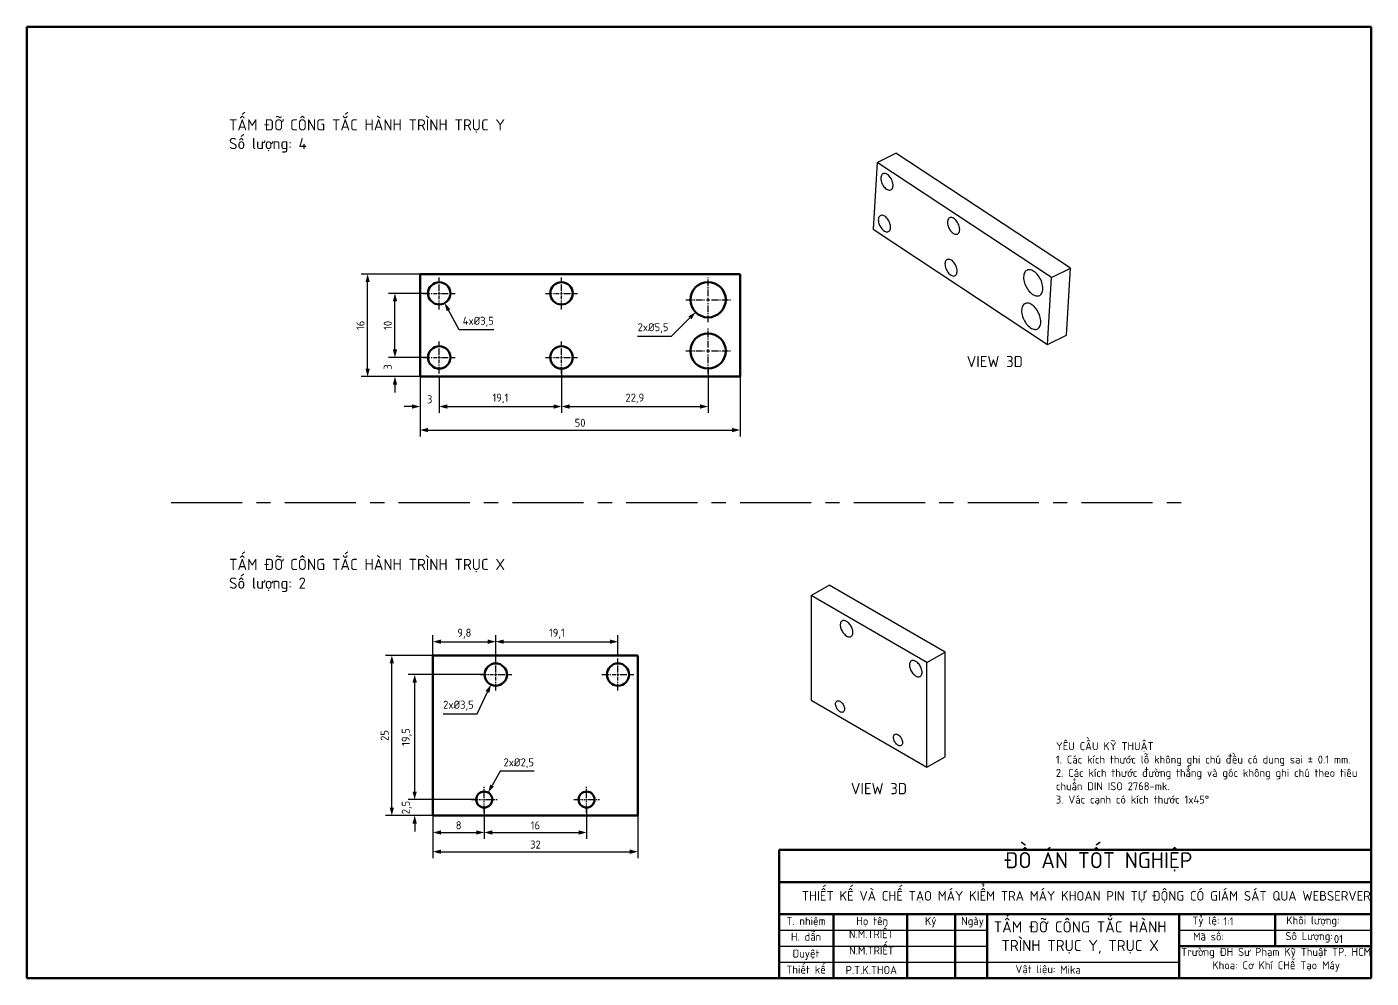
# Model space of a CAD drawing. Header units: millimetres. Extents: x 55 to 11032, y -227 to 3957.
# Drawn here: x 2218.2 to 2428.2, y 61.6 to 210.1 of the extents above; entities that cross this region are included whole.
import ezdxf

# ---------------------------------------------------------------- set-up
doc = ezdxf.new("R2010")
doc.units = ezdxf.units.MM
doc.header["$LTSCALE"] = 0.7
doc.header["$PDMODE"] = 35
doc.header["$PDSIZE"] = -4
doc.linetypes.add('CENTER', pattern=[50.8, 31.75, -6.35, 6.35, -6.35])
doc.linetypes.add('CENTER2', pattern=[1.125, 0.75, -0.125, 0.125, -0.125])
doc.layers.get('0').update_dxf_attribs({"color": 255})
for name, color, linetype, lineweight in [('0.5', 7, 'Continuous', 50), ('AM_5', 10, 'Continuous', 25), ('AMC_Contour', 7, 'Continuous', 50), ('CON', 7, 'Continuous', 50), ('DIM', 94, 'Continuous', 25), ('KHUNGBV', 5, 'Continuous', 70), ('TEXT', 7, 'Continuous', 25)]:
    doc.layers.add(name, color=color, linetype=linetype, lineweight=lineweight)
doc.layers.add('DTAM', color=6, linetype='CENTER')
doc.styles.add('TCVN-7284', font='tcvn+7284-2003r.ttf')
doc.dimstyles.new('TCVN_ISO-25_RadiusDia', dxfattribs={"dimtxt": 2.5, "dimasz": 2.5, "dimexe": 2, "dimexo": 0, "dimgap": 1, "dimtad": 1, "dimtoh": 1, "dimtxsty": 'TCVN-7284', "dimblk": 'Arrow', "dimcen": 0, "dimclrd": 256, "dimclre": 256, "dimclrt": 256, "dimadec": 0, "dimazin": 0, "dimtfac": 1, "dimtofl": 0, "dimtmove": 1, "dimatfit": 0, "dimldrblk": 'Arrow', "dimfxl": 1, "dimlwd": -1, "dimlwe": -1, "dimarcsym": 0})

# ---------------------------------------------------------------- blocks, each defined once
blk = doc.blocks.new('KHUNG_A3')
at = {"layer": 'CON', "color": 8, "linetype": 'Continuous', "ltscale": 0.66}
for p, q in [((296.71, 84.61), (296.71, 44.61)), ((296.71, 84.61), (481.71, 84.61)), ((296.71, 74.61), (481.71, 74.61)), ((296.71, 64.61), (481.71, 64.61)), ((313.71, 64.61), (313.71, 44.61)), ((336.71, 64.61), (336.71, 44.61)), ((351.71, 64.61), (351.71, 44.61)), ((361.71, 64.61), (361.71, 44.61)), ((421.71, 44.61), (421.71, 64.61)), ((451.71, 54.61), (451.71, 64.61)), ((421.71, 54.61), (481.71, 54.61))]:
    blk.add_line(p, q, dxfattribs=at)
at = {"layer": 'DIM', "color": 8, "linetype": 'Continuous', "ltscale": 0.66}
for p, q in [((296.71, 59.61), (361.71, 59.61)), ((421.71, 59.61), (481.71, 59.61)), ((296.71, 54.61), (361.71, 54.61)), ((296.71, 49.61), (421.71, 49.61))]:
    blk.add_line(p, q, dxfattribs=at)
at = {"layer": 'KHUNGBV', "color": 8, "linetype": 'Continuous', "ltscale": 0.66}
for p, q in [((481.71, 341.61), (61.71, 341.61)), ((61.71, 341.61), (61.71, 44.61)), ((481.71, 44.61), (481.71, 341.61)), ((61.71, 44.61), (481.71, 44.61))]:
    blk.add_line(p, q, dxfattribs=at)
at = {"color": 255, "attachment_point": 1, "style": 'TCVN-7284'}
for s, width, insert, char_height in [('{\\W1.485708; }ĐỒ ÁN TỐT NGHIỆP', 65.6643, (362.61, 83.93), 5), ('\\pxqc;T. nhiệm', 16.8827, (296.71, 63.68), 2.5), ('{\\W2.460912; }Họ tên', 16.8827, (317.11, 63.68), 2.5), ('{\\W4.544245; }Ký', 16.8827, (335.42, 63.68), 2.5), ('{\\W1.017842; }Ngày', 9.8035, (352.08, 63.68), 2.5), ('\\pxqc;Tỷ lệ:', 9.8035, (425.19, 63.83), 2.5), ('\\pxqc;Khối lượng:', 20.0073, (453.51, 63.88), 2.5), ('\\pxqc;H. dẫn', 16.8827, (296.71, 58.76), 2.5), ('\\pxqc;N.M.TRIẾT', 16.8827, (317.11, 59.57), 2.5), ('{\\W0.286782; }Mã số:', 12.5818, (425.56, 58.85), 2.5), ('\\pxqc;Số Lượng:', 17.9691, (453.36, 58.98), 2.5), ('\\pxqc;N.M.TRIẾT', 16.8827, (317.16, 54.47), 2.5), ('\\pxqc;Duyệt', 16.8827, (296.71, 53.54), 2.5), ('{\\W0.981773; }Trường ĐH Sư Phạm Kỹ Thuật TP. HCM\\P{\\W7.398439; }Khoa: Cơ Khí CHế Tạo Máy ', 61.6953, (420.88, 54.04), 2.5), ('\\pxqc;Thiết kế', 16.8827, (296.71, 48.52), 2.5), ('\\pxqc;P.T.K.THOA', 16.8827, (317.11, 48.37), 2.5), ('\\pxi-3,l3,qc,t3;Vật liệu:', 59.8171, (346.92, 48.66), 2.5)]:
    blk.add_mtext_dynamic_manual_height_columns(s, width=width, gutter_width=88.6, heights=[0], dxfattribs=dict(at, insert=insert, char_height=char_height))
at = {"color": 255, "insert": (303.83, 71.79), "char_height": 3, "width": 178.521, "attachment_point": 1, "style": 'TCVN-7284'}
blk.add_mtext('THIẾT KẾ VÀ CHẾ TẠO MÁY KIỂM TRA MÁY KHOAN PIN TỰ ĐỘNG CÓ GIÁM SÁT QUA WEBSERVER\\P', dxfattribs=at)
blk = doc.blocks.new('CTHT_X')
at = {"color": 5}
for p, q in [((2322.95, 174.9), (2326.49, 176.94)), ((2349.11, 163.88), (2326.49, 176.94)), ((2322.95, 174.9), (2322.95, 154.48)), ((2345.58, 161.84), (2322.95, 174.9)), ((2345.58, 161.84), (2349.11, 163.88)), ((2349.11, 143.46), (2349.11, 163.88)), ((2345.58, 141.42), (2345.58, 161.84)), ((2322.95, 154.48), (2345.58, 141.42)), ((2345.58, 141.42), (2349.11, 143.46))]:
    blk.add_line(p, q, dxfattribs=at)
at = {"color": 5, "flags": 128}
for points in [[(2331.12, 167.73), (2331.11, 167.92), (2331.08, 168.12), (2331.03, 168.32), (2330.96, 168.53), (2330.87, 168.73), (2330.77, 168.93), (2330.65, 169.12), (2330.52, 169.3), (2330.38, 169.47), (2330.23, 169.61), (2330.08, 169.74), (2329.92, 169.85), (2329.76, 169.94), (2329.61, 170), (2329.45, 170.04), (2329.31, 170.05), (2329.17, 170.03), (2329.05, 169.99), (2328.94, 169.92), (2328.84, 169.83), (2328.77, 169.71), (2328.71, 169.58), (2328.67, 169.42), (2328.65, 169.25), (2328.65, 169.07), (2328.67, 168.88), (2328.71, 168.68), (2328.77, 168.47), (2328.84, 168.27), (2328.94, 168.07), (2329.05, 167.87), (2329.17, 167.68), (2329.31, 167.51), (2329.45, 167.35), (2329.61, 167.21), (2329.76, 167.09), (2329.92, 167), (2330.08, 166.92), (2330.23, 166.88), (2330.38, 166.85), (2330.52, 166.86), (2330.65, 166.89), (2330.77, 166.94), (2330.87, 167.02), (2330.96, 167.12), (2331.03, 167.25), (2331.08, 167.39), (2331.11, 167.56), (2331.12, 167.73)], [(2344.62, 159.94), (2344.61, 160.13), (2344.58, 160.32), (2344.53, 160.53), (2344.46, 160.73), (2344.38, 160.93), (2344.28, 161.13), (2344.16, 161.32), (2344.03, 161.5), (2343.89, 161.67), (2343.74, 161.82), (2343.58, 161.95), (2343.43, 162.06), (2343.27, 162.14), (2343.11, 162.2), (2342.96, 162.24), (2342.81, 162.25), (2342.68, 162.23), (2342.55, 162.19), (2342.44, 162.12), (2342.35, 162.03), (2342.27, 161.92), (2342.21, 161.78), (2342.17, 161.63), (2342.15, 161.46), (2342.15, 161.27), (2342.17, 161.08), (2342.21, 160.88), (2342.27, 160.68), (2342.35, 160.47), (2342.44, 160.27), (2342.55, 160.07), (2342.68, 159.89), (2342.81, 159.72), (2342.96, 159.56), (2343.11, 159.42), (2343.27, 159.3), (2343.43, 159.2), (2343.58, 159.13), (2343.74, 159.08), (2343.89, 159.06), (2344.03, 159.06), (2344.16, 159.09), (2344.28, 159.14), (2344.38, 159.22), (2344.46, 159.33), (2344.53, 159.45), (2344.58, 159.6), (2344.61, 159.76), (2344.62, 159.94)], [(2327.72, 153.77), (2327.73, 153.92), (2327.77, 154.05), (2327.82, 154.17), (2327.88, 154.27), (2327.97, 154.34), (2328.07, 154.38), (2328.19, 154.4), (2328.31, 154.39), (2328.44, 154.36), (2328.57, 154.3), (2328.71, 154.22), (2328.84, 154.11), (2328.97, 153.98), (2329.09, 153.84), (2329.2, 153.68), (2329.29, 153.52), (2329.37, 153.34), (2329.43, 153.17), (2329.47, 153), (2329.49, 152.83), (2329.49, 152.67), (2329.47, 152.53), (2329.43, 152.41), (2329.37, 152.3), (2329.29, 152.22), (2329.2, 152.16), (2329.09, 152.13), (2328.97, 152.12), (2328.84, 152.14), (2328.71, 152.19), (2328.57, 152.26), (2328.44, 152.36), (2328.31, 152.47), (2328.19, 152.61), (2328.07, 152.76), (2327.97, 152.92), (2327.88, 153.09), (2327.82, 153.26), (2327.77, 153.44), (2327.73, 153.61), (2327.72, 153.77)], [(2339.04, 147.24), (2339.05, 147.39), (2339.08, 147.52), (2339.13, 147.64), (2339.2, 147.73), (2339.28, 147.8), (2339.39, 147.85), (2339.5, 147.87), (2339.62, 147.86), (2339.75, 147.83), (2339.89, 147.77), (2340.02, 147.68), (2340.16, 147.58), (2340.28, 147.45), (2340.4, 147.31), (2340.51, 147.15), (2340.6, 146.98), (2340.68, 146.81), (2340.74, 146.64), (2340.78, 146.46), (2340.8, 146.3), (2340.8, 146.14), (2340.78, 146), (2340.74, 145.87), (2340.68, 145.77), (2340.6, 145.69), (2340.51, 145.63), (2340.4, 145.6), (2340.28, 145.59), (2340.16, 145.61), (2340.02, 145.66), (2339.89, 145.73), (2339.75, 145.82), (2339.62, 145.94), (2339.5, 146.08), (2339.39, 146.23), (2339.28, 146.39), (2339.2, 146.56), (2339.13, 146.73), (2339.08, 146.91), (2339.05, 147.08), (2339.04, 147.24)]]:
    blk.add_lwpolyline(points, dxfattribs=at)
blk = doc.blocks.new('*U276')
at = {"layer": 'AM_5', "color": 0, "linetype": 'CENTER2', "ltscale": 2, "transparency": 16777216}
for p, q in [((0, 0.35), (0, 2.5)), ((-2.5, 0), (-0.35, 0)), ((0.35, 0), (2.5, 0)), ((0, -2.5), (0, -0.35))]:
    blk.add_line(p, q, dxfattribs=at)
at = {"layer": 'AM_5', "color": 0, "linetype": 'Continuous', "ltscale": 2, "transparency": 16777216}
for p, q in [((-0.175, 0), (0.175, 0)), ((0, -0.175), (0, 0.175))]:
    blk.add_line(p, q, dxfattribs=at)
blk = doc.blocks.new('*U277')
at = {"layer": 'AM_5', "color": 0, "linetype": 'CENTER2', "ltscale": 2, "transparency": 16777216}
for p, q in [((0, 0.35), (0, 2.5)), ((-2.5, 0), (-0.35, 0)), ((0.35, 0), (2.5, 0)), ((0, -2.5), (0, -0.35))]:
    blk.add_line(p, q, dxfattribs=at)
at = {"layer": 'AM_5', "color": 0, "linetype": 'Continuous', "ltscale": 2, "transparency": 16777216}
for p, q in [((-0.175, 0), (0.175, 0)), ((0, -0.175), (0, 0.175))]:
    blk.add_line(p, q, dxfattribs=at)
blk = doc.blocks.new('*U278')
at = {"layer": 'AM_5', "color": 0, "linetype": 'CENTER2', "ltscale": 2, "transparency": 16777216}
for p, q in [((-2, 0), (-0.25, 0)), ((0, 0.25), (0, 2)), ((0.25, 0), (2, 0)), ((0, -2), (0, -0.25))]:
    blk.add_line(p, q, dxfattribs=at)
at = {"layer": 'AM_5', "color": 0, "linetype": 'Continuous', "ltscale": 2, "transparency": 16777216}
for p, q in [((-0.125, 0), (0.125, 0)), ((0, -0.125), (0, 0.125))]:
    blk.add_line(p, q, dxfattribs=at)
blk = doc.blocks.new('*U279')
at = {"layer": 'AM_5', "color": 0, "linetype": 'CENTER2', "ltscale": 2, "transparency": 16777216}
for p, q in [((-2, 0), (-0.25, 0)), ((0, 0.25), (0, 2)), ((0.25, 0), (2, 0)), ((0, -2), (0, -0.25))]:
    blk.add_line(p, q, dxfattribs=at)
at = {"layer": 'AM_5', "color": 0, "linetype": 'Continuous', "ltscale": 2, "transparency": 16777216}
for p, q in [((-0.125, 0), (0.125, 0)), ((0, -0.125), (0, 0.125))]:
    blk.add_line(p, q, dxfattribs=at)
blk = doc.blocks.new('CTHT_X1')
at = {"layer": '0.5'}
for p, q in [((2281.05, 132.7), (2281.05, 107.7)), ((2313.05, 132.7), (2281.05, 132.7)), ((2313.05, 107.7), (2313.05, 132.7)), ((2281.05, 107.7), (2313.05, 107.7))]:
    blk.add_line(p, q, dxfattribs=at)
for centre, radius in [((2290.85, 129.7), 1.75), ((2309.95, 129.7), 1.75), ((2289.05, 110.2), 1.25), ((2305.05, 110.2), 1.25)]:
    blk.add_circle(centre, radius, dxfattribs=at)
at = {"layer": 'AM_5', "linetype": 'CENTER2', "ltscale": 2}
for name, p in [('*U276', (2290.85, 129.7)), ('*U277', (2309.95, 129.7)), ('*U279', (2289.05, 110.2)), ('*U278', (2305.05, 110.2))]:
    blk.add_blockref(name, p, dxfattribs=at)
blk = doc.blocks.new('Arrow')
at = {"layer": 'DIM'}
blk.add_solid([(-1, 0.27), (-1, -0.27), (0, 0)], dxfattribs=at)
blk = doc.blocks.new('*D185')
at = {"layer": 'Defpoints', "color": 0, "ltscale": 0.7, "transparency": 16777216}
for p in [(2291.44, 114.14), (2281.64, 112), (2291.44, 110.75)]:
    blk.add_point(p, dxfattribs=at)
at = {"layer": 'DIM', "ltscale": 0.7, "transparency": 16777216}
for p, q in [((2281.64, 112), (2281.64, 115.14)), ((2282.89, 114.14), (2290.19, 114.14)), ((2291.44, 110.75), (2291.44, 115.14))]:
    blk.add_line(p, q, dxfattribs=at)
at = {"layer": 'DIM', "ltscale": 0.7, "transparency": 16777216, "xscale": 1.25, "yscale": 1.25, "zscale": 1.25, "rotation": 180}
blk.add_blockref('Arrow', (2281.64, 114.14), dxfattribs=at)
at = {"layer": 'DIM', "ltscale": 0.7, "transparency": 16777216, "xscale": 1.25, "yscale": 1.25, "zscale": 1.25}
blk.add_blockref('Arrow', (2291.44, 114.14), dxfattribs=at)
at = {"layer": 'DIM', "ltscale": 0.7, "transparency": 16777216, "insert": (2286.54, 115.39), "char_height": 1.25, "attachment_point": 5, "style": 'TCVN-7284'}
blk.add_mtext('9,8', dxfattribs=at)
blk = doc.blocks.new('*D186')
at = {"layer": 'Defpoints', "color": 0, "ltscale": 0.7, "transparency": 16777216}
for p in [(2310.54, 114.14), (2310.54, 112), (2291.44, 110.75)]:
    blk.add_point(p, dxfattribs=at)
at = {"layer": 'DIM', "ltscale": 0.7, "transparency": 16777216}
for p, q in [((2291.44, 110.75), (2291.44, 115.14)), ((2292.69, 114.14), (2309.29, 114.14)), ((2310.54, 112), (2310.54, 115.14))]:
    blk.add_line(p, q, dxfattribs=at)
at = {"layer": 'DIM', "ltscale": 0.7, "transparency": 16777216, "xscale": 1.25, "yscale": 1.25, "zscale": 1.25, "rotation": 180}
blk.add_blockref('Arrow', (2291.44, 114.14), dxfattribs=at)
at = {"layer": 'DIM', "ltscale": 0.7, "transparency": 16777216, "xscale": 1.25, "yscale": 1.25, "zscale": 1.25}
blk.add_blockref('Arrow', (2310.54, 114.14), dxfattribs=at)
at = {"layer": 'DIM', "ltscale": 0.7, "transparency": 16777216, "insert": (2300.99, 115.39), "char_height": 1.25, "attachment_point": 5, "style": 'TCVN-7284'}
blk.add_mtext('\\A1;19,1', dxfattribs=at)
blk = doc.blocks.new('*D187')
at = {"layer": 'Defpoints', "color": 0, "ltscale": 0.7, "transparency": 16777216}
for p in [(2289.64, 88.25), (2281.64, 87), (2289.64, 84.35)]:
    blk.add_point(p, dxfattribs=at)
at = {"layer": 'DIM', "ltscale": 0.7, "transparency": 16777216}
for p, q in [((2289.64, 88.25), (2289.64, 83.35)), ((2281.64, 87), (2281.64, 83.35)), ((2282.89, 84.35), (2288.39, 84.35))]:
    blk.add_line(p, q, dxfattribs=at)
at = {"layer": 'DIM', "ltscale": 0.7, "transparency": 16777216, "xscale": 1.25, "yscale": 1.25, "zscale": 1.25, "rotation": 180}
blk.add_blockref('Arrow', (2281.64, 84.35), dxfattribs=at)
at = {"layer": 'DIM', "ltscale": 0.7, "transparency": 16777216, "xscale": 1.25, "yscale": 1.25, "zscale": 1.25}
blk.add_blockref('Arrow', (2289.64, 84.35), dxfattribs=at)
at = {"layer": 'DIM', "ltscale": 0.7, "transparency": 16777216, "insert": (2285.64, 85.47), "char_height": 1.25, "attachment_point": 5, "style": 'TCVN-7284'}
blk.add_mtext('8', dxfattribs=at)
blk = doc.blocks.new('*D188')
at = {"layer": 'Defpoints', "color": 0, "ltscale": 0.7, "transparency": 16777216}
for p in [(2289.64, 88.25), (2305.64, 88.25), (2305.64, 84.35)]:
    blk.add_point(p, dxfattribs=at)
at = {"layer": 'DIM', "ltscale": 0.7, "transparency": 16777216}
for p, q in [((2289.64, 88.25), (2289.64, 83.35)), ((2305.64, 88.25), (2305.64, 83.35)), ((2290.89, 84.35), (2304.39, 84.35))]:
    blk.add_line(p, q, dxfattribs=at)
at = {"layer": 'DIM', "ltscale": 0.7, "transparency": 16777216, "xscale": 1.25, "yscale": 1.25, "zscale": 1.25, "rotation": 180}
blk.add_blockref('Arrow', (2289.64, 84.35), dxfattribs=at)
at = {"layer": 'DIM', "ltscale": 0.7, "transparency": 16777216, "xscale": 1.25, "yscale": 1.25, "zscale": 1.25}
blk.add_blockref('Arrow', (2305.64, 84.35), dxfattribs=at)
at = {"layer": 'DIM', "ltscale": 0.7, "transparency": 16777216, "insert": (2297.64, 85.47), "char_height": 1.25, "attachment_point": 5, "style": 'TCVN-7284'}
blk.add_mtext('16', dxfattribs=at)
blk = doc.blocks.new('*D189')
at = {"layer": 'Defpoints', "color": 0, "ltscale": 0.7, "transparency": 16777216}
for p in [(2281.64, 87), (2313.64, 87), (2313.64, 81.35)]:
    blk.add_point(p, dxfattribs=at)
at = {"layer": 'DIM', "ltscale": 0.7, "transparency": 16777216}
for p, q in [((2281.64, 87), (2281.64, 80.35)), ((2313.64, 87), (2313.64, 80.35)), ((2282.89, 81.35), (2312.39, 81.35))]:
    blk.add_line(p, q, dxfattribs=at)
at = {"layer": 'DIM', "ltscale": 0.7, "transparency": 16777216, "xscale": 1.25, "yscale": 1.25, "zscale": 1.25, "rotation": 180}
blk.add_blockref('Arrow', (2281.64, 81.35), dxfattribs=at)
at = {"layer": 'DIM', "ltscale": 0.7, "transparency": 16777216, "xscale": 1.25, "yscale": 1.25, "zscale": 1.25}
blk.add_blockref('Arrow', (2313.64, 81.35), dxfattribs=at)
at = {"layer": 'DIM', "ltscale": 0.7, "transparency": 16777216, "insert": (2297.64, 82.47), "char_height": 1.25, "attachment_point": 5, "style": 'TCVN-7284'}
blk.add_mtext('32', dxfattribs=at)
blk = doc.blocks.new('*D190')
at = {"layer": 'Defpoints', "color": 0, "ltscale": 0.7, "transparency": 16777216}
for p in [(2278.78, 89.5), (2288.39, 89.5), (2281.64, 87)]:
    blk.add_point(p, dxfattribs=at)
at = {"layer": 'DIM', "ltscale": 0.7, "transparency": 16777216}
for p, q in [((2278.78, 90.75), (2278.78, 92)), ((2288.39, 89.5), (2277.78, 89.5)), ((2281.64, 87), (2277.78, 87)), ((2278.78, 85.75), (2278.78, 84.5))]:
    blk.add_line(p, q, dxfattribs=at)
at = {"layer": 'DIM', "ltscale": 0.7, "transparency": 16777216, "xscale": 1.25, "yscale": 1.25, "zscale": 1.25}
for p, rotation in [((2278.78, 89.5), 270), ((2278.78, 87), 90)]:
    blk.add_blockref('Arrow', p, dxfattribs=dict(at, rotation=rotation))
at = {"layer": 'DIM', "ltscale": 0.7, "transparency": 16777216, "insert": (2277.53, 88.25), "char_height": 1.25, "attachment_point": 5, "rotation": 90, "style": 'TCVN-7284'}
blk.add_mtext('2,5', dxfattribs=at)
blk = doc.blocks.new('*D191')
at = {"layer": 'Defpoints', "color": 0, "ltscale": 0.7, "transparency": 16777216}
for p in [(2275.21, 112), (2281.64, 112), (2281.64, 87)]:
    blk.add_point(p, dxfattribs=at)
at = {"layer": 'DIM', "ltscale": 0.7, "transparency": 16777216}
for p, q in [((2281.64, 112), (2274.21, 112)), ((2275.21, 88.25), (2275.21, 110.75)), ((2281.64, 87), (2274.21, 87))]:
    blk.add_line(p, q, dxfattribs=at)
at = {"layer": 'DIM', "ltscale": 0.7, "transparency": 16777216, "xscale": 1.25, "yscale": 1.25, "zscale": 1.25}
for p, rotation in [((2275.21, 112), 90), ((2275.21, 87), 270)]:
    blk.add_blockref('Arrow', p, dxfattribs=dict(at, rotation=rotation))
at = {"layer": 'DIM', "ltscale": 0.7, "transparency": 16777216, "insert": (2274.08, 99.5), "char_height": 1.25, "attachment_point": 5, "rotation": 90, "style": 'TCVN-7284'}
blk.add_mtext('25', dxfattribs=at)
blk = doc.blocks.new('*D192')
at = {"layer": 'Defpoints', "color": 0, "ltscale": 0.7, "transparency": 16777216}
for p in [(2278.78, 109), (2289.69, 109), (2288.39, 89.5)]:
    blk.add_point(p, dxfattribs=at)
at = {"layer": 'DIM', "ltscale": 0.7, "transparency": 16777216}
for p, q in [((2289.69, 109), (2277.78, 109)), ((2278.78, 90.75), (2278.78, 107.75)), ((2288.39, 89.5), (2277.78, 89.5))]:
    blk.add_line(p, q, dxfattribs=at)
at = {"layer": 'DIM', "ltscale": 0.7, "transparency": 16777216, "xscale": 1.25, "yscale": 1.25, "zscale": 1.25}
for p, rotation in [((2278.78, 109), 90), ((2278.78, 89.5), 270)]:
    blk.add_blockref('Arrow', p, dxfattribs=dict(at, rotation=rotation))
at = {"layer": 'DIM', "ltscale": 0.7, "transparency": 16777216, "insert": (2277.53, 99.25), "char_height": 1.25, "attachment_point": 5, "rotation": 90, "style": 'TCVN-7284'}
blk.add_mtext('19,5', dxfattribs=at)
blk = doc.blocks.new('CTHT_Y')
at = {"color": 5}
for p, q in [((2386, 183.54), (2389.53, 185.58)), ((2424.89, 165.17), (2389.53, 185.58)), ((2421.35, 163.13), (2386, 183.54)), ((2386, 183.54), (2386, 170.47)), ((2386, 170.47), (2421.35, 150.06)), ((2421.35, 163.13), (2424.89, 165.17)), ((2421.35, 150.06), (2421.35, 163.13)), ((2424.89, 152.1), (2424.89, 165.17)), ((2421.35, 150.06), (2424.89, 152.1))]:
    blk.add_line(p, q, dxfattribs=at)
at = {"color": 5, "flags": 128}
for points in [[(2388.12, 178.43), (2388.3, 178.34), (2388.47, 178.29), (2388.64, 178.26), (2388.8, 178.28), (2388.94, 178.32), (2389.07, 178.4), (2389.17, 178.51), (2389.26, 178.64), (2389.32, 178.81), (2389.35, 178.99), (2389.35, 179.2), (2389.33, 179.42), (2389.29, 179.65), (2389.22, 179.88), (2389.12, 180.11), (2389.01, 180.34), (2388.87, 180.56), (2388.72, 180.76), (2388.56, 180.94), (2388.39, 181.1), (2388.21, 181.23), (2388.03, 181.34), (2387.85, 181.41), (2387.68, 181.45), (2387.51, 181.46), (2387.36, 181.43), (2387.23, 181.37), (2387.11, 181.27), (2387.02, 181.15), (2386.95, 181), (2386.9, 180.82), (2386.88, 180.63), (2386.89, 180.41), (2386.92, 180.19), (2386.98, 179.96), (2387.06, 179.73), (2387.17, 179.5), (2387.29, 179.27), (2387.44, 179.06), (2387.59, 178.87), (2387.76, 178.7), (2387.94, 178.55), (2388.12, 178.43)], [(2388.12, 173.12), (2387.94, 173.21), (2387.76, 173.27), (2387.59, 173.29), (2387.44, 173.28), (2387.29, 173.24), (2387.17, 173.16), (2387.06, 173.05), (2386.98, 172.91), (2386.92, 172.75), (2386.89, 172.56), (2386.88, 172.36), (2386.9, 172.14), (2386.95, 171.91), (2387.02, 171.68), (2387.11, 171.45), (2387.23, 171.22), (2387.36, 171), (2387.51, 170.8), (2387.68, 170.62), (2387.85, 170.46), (2388.03, 170.32), (2388.21, 170.22), (2388.39, 170.15), (2388.56, 170.11), (2388.72, 170.1), (2388.87, 170.13), (2389.01, 170.19), (2389.12, 170.28), (2389.22, 170.41), (2389.29, 170.56), (2389.33, 170.73), (2389.35, 170.93), (2389.35, 171.14), (2389.32, 171.37), (2389.26, 171.6), (2389.17, 171.83), (2389.07, 172.06), (2388.94, 172.28), (2388.8, 172.49), (2388.64, 172.69), (2388.47, 172.86), (2388.3, 173.01), (2388.12, 173.12)], [(2401.62, 170.64), (2401.8, 170.55), (2401.98, 170.49), (2402.15, 170.47), (2402.31, 170.48), (2402.45, 170.52), (2402.58, 170.6), (2402.68, 170.71), (2402.76, 170.85), (2402.82, 171.01), (2402.85, 171.2), (2402.86, 171.4), (2402.84, 171.62), (2402.8, 171.85), (2402.72, 172.08), (2402.63, 172.31), (2402.51, 172.54), (2402.38, 172.76), (2402.23, 172.96), (2402.07, 173.14), (2401.89, 173.3), (2401.71, 173.44), (2401.53, 173.54), (2401.35, 173.61), (2401.18, 173.65), (2401.02, 173.66), (2400.87, 173.63), (2400.73, 173.57), (2400.62, 173.48), (2400.52, 173.35), (2400.45, 173.2), (2400.41, 173.03), (2400.39, 172.83), (2400.39, 172.62), (2400.43, 172.39), (2400.48, 172.16), (2400.57, 171.93), (2400.67, 171.7), (2400.8, 171.48), (2400.94, 171.27), (2401.1, 171.07), (2401.27, 170.9), (2401.44, 170.75), (2401.62, 170.64)], [(2401.62, 165.33), (2401.44, 165.42), (2401.27, 165.47), (2401.1, 165.5), (2400.94, 165.48), (2400.8, 165.44), (2400.67, 165.36), (2400.57, 165.25), (2400.48, 165.12), (2400.43, 164.95), (2400.39, 164.77), (2400.39, 164.56), (2400.41, 164.34), (2400.45, 164.11), (2400.52, 163.88), (2400.62, 163.65), (2400.73, 163.42), (2400.87, 163.2), (2401.02, 163), (2401.18, 162.82), (2401.35, 162.66), (2401.53, 162.53), (2401.71, 162.42), (2401.89, 162.35), (2402.07, 162.31), (2402.23, 162.3), (2402.38, 162.33), (2402.51, 162.39), (2402.63, 162.49), (2402.72, 162.61), (2402.8, 162.76), (2402.84, 162.94), (2402.86, 163.13), (2402.85, 163.35), (2402.82, 163.57), (2402.76, 163.8), (2402.68, 164.03), (2402.58, 164.26), (2402.45, 164.49), (2402.31, 164.7), (2402.15, 164.89), (2401.98, 165.06), (2401.8, 165.21), (2401.62, 165.33)], [(2417.82, 159.65), (2418.04, 159.54), (2418.27, 159.46), (2418.48, 159.41), (2418.69, 159.39), (2418.89, 159.41), (2419.07, 159.46), (2419.23, 159.54), (2419.38, 159.66), (2419.5, 159.81), (2419.6, 159.98), (2419.68, 160.18), (2419.73, 160.4), (2419.76, 160.65), (2419.76, 160.91), (2419.73, 161.18), (2419.68, 161.47), (2419.6, 161.76), (2419.5, 162.05), (2419.38, 162.34), (2419.23, 162.62), (2419.07, 162.9), (2418.89, 163.16), (2418.69, 163.4), (2418.48, 163.63), (2418.27, 163.83), (2418.04, 164), (2417.82, 164.15), (2417.59, 164.26), (2417.37, 164.34), (2417.15, 164.39), (2416.94, 164.41), (2416.75, 164.39), (2416.57, 164.34), (2416.4, 164.26), (2416.26, 164.14), (2416.13, 163.99), (2416.03, 163.82), (2415.95, 163.62), (2415.9, 163.4), (2415.88, 163.15), (2415.88, 162.89), (2415.9, 162.62), (2415.95, 162.33), (2416.03, 162.04), (2416.13, 161.75), (2416.26, 161.46), (2416.4, 161.18), (2416.57, 160.9), (2416.75, 160.64), (2416.94, 160.4), (2417.15, 160.17), (2417.37, 159.97), (2417.59, 159.8), (2417.82, 159.65)], [(2417.82, 153.12), (2418.04, 153.01), (2418.27, 152.92), (2418.48, 152.87), (2418.69, 152.86), (2418.89, 152.87), (2419.07, 152.93), (2419.23, 153.01), (2419.38, 153.13), (2419.5, 153.27), (2419.6, 153.45), (2419.68, 153.65), (2419.73, 153.87), (2419.76, 154.12), (2419.76, 154.38), (2419.73, 154.65), (2419.68, 154.94), (2419.6, 155.23), (2419.5, 155.52), (2419.38, 155.81), (2419.23, 156.09), (2419.07, 156.37), (2418.89, 156.63), (2418.69, 156.87), (2418.48, 157.09), (2418.27, 157.29), (2418.04, 157.47), (2417.82, 157.61), (2417.59, 157.73), (2417.37, 157.81), (2417.15, 157.86), (2416.94, 157.88), (2416.75, 157.86), (2416.57, 157.81), (2416.4, 157.73), (2416.26, 157.61), (2416.13, 157.46), (2416.03, 157.29), (2415.95, 157.09), (2415.9, 156.86), (2415.88, 156.62), (2415.88, 156.36), (2415.9, 156.08), (2415.95, 155.8), (2416.03, 155.51), (2416.13, 155.22), (2416.26, 154.93), (2416.4, 154.64), (2416.57, 154.37), (2416.75, 154.11), (2416.94, 153.86), (2417.15, 153.64), (2417.37, 153.44), (2417.59, 153.27), (2417.82, 153.12)]]:
    blk.add_lwpolyline(points, dxfattribs=at)
blk = doc.blocks.new('*U284')
at = {"layer": 'AM_5', "color": 0, "linetype": 'CENTER2', "ltscale": 2, "transparency": 16777216}
for p, q in [((0, 0.35), (0, 2.5)), ((-2.5, 0), (-0.35, 0)), ((0.35, 0), (2.5, 0)), ((0, -2.5), (0, -0.35))]:
    blk.add_line(p, q, dxfattribs=at)
at = {"layer": 'AM_5', "color": 0, "linetype": 'Continuous', "ltscale": 2, "transparency": 16777216}
for p, q in [((-0.175, 0), (0.175, 0)), ((0, -0.175), (0, 0.175))]:
    blk.add_line(p, q, dxfattribs=at)
blk = doc.blocks.new('*U285')
at = {"layer": 'AM_5', "color": 0, "linetype": 'CENTER2', "ltscale": 2, "transparency": 16777216}
for p, q in [((0, 0.35), (0, 2.5)), ((-2.5, 0), (-0.35, 0)), ((0.35, 0), (2.5, 0)), ((0, -2.5), (0, -0.35))]:
    blk.add_line(p, q, dxfattribs=at)
at = {"layer": 'AM_5', "color": 0, "linetype": 'Continuous', "ltscale": 2, "transparency": 16777216}
for p, q in [((-0.175, 0), (0.175, 0)), ((0, -0.175), (0, 0.175))]:
    blk.add_line(p, q, dxfattribs=at)
blk = doc.blocks.new('*U280')
at = {"layer": 'AM_5', "color": 0, "linetype": 'CENTER2', "ltscale": 2, "transparency": 16777216}
for p, q in [((0, 0.55), (0, 3.5)), ((-3.5, 0), (-0.55, 0)), ((0.55, 0), (3.5, 0)), ((0, -3.5), (0, -0.55))]:
    blk.add_line(p, q, dxfattribs=at)
at = {"layer": 'AM_5', "color": 0, "linetype": 'Continuous', "ltscale": 2, "transparency": 16777216}
for p, q in [((-0.275, 0), (0.275, 0)), ((0, -0.275), (0, 0.275))]:
    blk.add_line(p, q, dxfattribs=at)
blk = doc.blocks.new('*U281')
at = {"layer": 'AM_5', "color": 0, "linetype": 'CENTER2', "ltscale": 2, "transparency": 16777216}
for p, q in [((0, 0.55), (0, 3.5)), ((-3.5, 0), (-0.55, 0)), ((0.55, 0), (3.5, 0)), ((0, -3.5), (0, -0.55))]:
    blk.add_line(p, q, dxfattribs=at)
at = {"layer": 'AM_5', "color": 0, "linetype": 'Continuous', "ltscale": 2, "transparency": 16777216}
for p, q in [((-0.275, 0), (0.275, 0)), ((0, -0.275), (0, 0.275))]:
    blk.add_line(p, q, dxfattribs=at)
blk = doc.blocks.new('*U282')
at = {"layer": 'AM_5', "color": 0, "linetype": 'CENTER2', "ltscale": 2, "transparency": 16777216}
for p, q in [((0, 0.35), (0, 2.5)), ((-2.5, 0), (-0.35, 0)), ((0.35, 0), (2.5, 0)), ((0, -2.5), (0, -0.35))]:
    blk.add_line(p, q, dxfattribs=at)
at = {"layer": 'AM_5', "color": 0, "linetype": 'Continuous', "ltscale": 2, "transparency": 16777216}
for p, q in [((-0.175, 0), (0.175, 0)), ((0, -0.175), (0, 0.175))]:
    blk.add_line(p, q, dxfattribs=at)
blk = doc.blocks.new('*U283')
at = {"layer": 'AM_5', "color": 0, "linetype": 'CENTER2', "ltscale": 2, "transparency": 16777216}
for p, q in [((0, 0.35), (0, 2.5)), ((-2.5, 0), (-0.35, 0)), ((0.35, 0), (2.5, 0)), ((0, -2.5), (0, -0.35))]:
    blk.add_line(p, q, dxfattribs=at)
at = {"layer": 'AM_5', "color": 0, "linetype": 'Continuous', "ltscale": 2, "transparency": 16777216}
for p, q in [((-0.175, 0), (0.175, 0)), ((0, -0.175), (0, 0.175))]:
    blk.add_line(p, q, dxfattribs=at)
blk = doc.blocks.new('CTHT_Y2')
at = {"layer": 'CON'}
for p, q in [((2380.67, 151.01), (2330.67, 151.01)), ((2330.67, 151.01), (2330.67, 135.01)), ((2380.67, 135.01), (2380.67, 151.01)), ((2330.67, 135.01), (2380.67, 135.01))]:
    blk.add_line(p, q, dxfattribs=at)
for centre, radius in [((2333.67, 148.01), 1.75), ((2352.77, 148.01), 1.75), ((2375.67, 147.01), 2.75), ((2375.67, 139.01), 2.75), ((2333.67, 138.01), 1.75), ((2352.77, 138.01), 1.75)]:
    blk.add_circle(centre, radius, dxfattribs=at)
at = {"layer": 'AM_5', "linetype": 'CENTER2', "ltscale": 2}
for name, p in [('*U284', (2333.67, 148.01)), ('*U285', (2352.77, 148.01)), ('*U280', (2375.67, 147.01)), ('*U281', (2375.67, 139.01)), ('*U283', (2333.67, 138.01)), ('*U282', (2352.77, 138.01))]:
    blk.add_blockref(name, p, dxfattribs=at)
blk = doc.blocks.new('*D195')
at = {"layer": 'Defpoints', "color": 0, "ltscale": 0.7, "transparency": 16777216}
for p in [(2275.7, 158.52), (2280.87, 158.52), (2279.62, 155.52)]:
    blk.add_point(p, dxfattribs=at)
at = {"layer": 'DIM', "ltscale": 0.7, "transparency": 16777216}
for p, q in [((2275.7, 159.77), (2275.7, 161.02)), ((2280.87, 158.52), (2274.7, 158.52)), ((2279.62, 155.52), (2274.7, 155.52)), ((2275.7, 154.27), (2275.7, 153.02))]:
    blk.add_line(p, q, dxfattribs=at)
at = {"layer": 'DIM', "ltscale": 0.7, "transparency": 16777216, "xscale": 1.25, "yscale": 1.25, "zscale": 1.25}
for p, rotation in [((2275.7, 158.52), 270), ((2275.7, 155.52), 90)]:
    blk.add_blockref('Arrow', p, dxfattribs=dict(at, rotation=rotation))
at = {"layer": 'DIM', "ltscale": 0.7, "transparency": 16777216, "insert": (2274.57, 157.02), "char_height": 1.25, "attachment_point": 5, "rotation": 90, "style": 'TCVN-7284'}
blk.add_mtext('3', dxfattribs=at)
blk = doc.blocks.new('*D196')
at = {"layer": 'Defpoints', "color": 0, "ltscale": 0.7, "transparency": 16777216}
for p in [(2275.7, 168.52), (2280.87, 168.52), (2280.87, 158.52)]:
    blk.add_point(p, dxfattribs=at)
at = {"layer": 'DIM', "ltscale": 0.7, "transparency": 16777216}
for p, q in [((2280.87, 168.52), (2274.7, 168.52)), ((2275.7, 159.77), (2275.7, 167.27)), ((2280.87, 158.52), (2274.7, 158.52))]:
    blk.add_line(p, q, dxfattribs=at)
at = {"layer": 'DIM', "ltscale": 0.7, "transparency": 16777216, "xscale": 1.25, "yscale": 1.25, "zscale": 1.25}
for p, rotation in [((2275.7, 168.52), 90), ((2275.7, 158.52), 270)]:
    blk.add_blockref('Arrow', p, dxfattribs=dict(at, rotation=rotation))
at = {"layer": 'DIM', "ltscale": 0.7, "transparency": 16777216, "insert": (2274.57, 163.52), "char_height": 1.25, "attachment_point": 5, "rotation": 90, "style": 'TCVN-7284'}
blk.add_mtext('10', dxfattribs=at)
blk = doc.blocks.new('*D197')
at = {"layer": 'Defpoints', "color": 0, "ltscale": 0.7, "transparency": 16777216}
for p in [(2271.43, 171.52), (2279.62, 171.52), (2279.62, 155.52)]:
    blk.add_point(p, dxfattribs=at)
at = {"layer": 'DIM', "ltscale": 0.7, "transparency": 16777216}
for p, q in [((2279.62, 171.52), (2270.43, 171.52)), ((2271.43, 156.77), (2271.43, 170.27)), ((2279.62, 155.52), (2270.43, 155.52))]:
    blk.add_line(p, q, dxfattribs=at)
at = {"layer": 'DIM', "ltscale": 0.7, "transparency": 16777216, "xscale": 1.25, "yscale": 1.25, "zscale": 1.25}
for p, rotation in [((2271.43, 171.52), 90), ((2271.43, 155.52), 270)]:
    blk.add_blockref('Arrow', p, dxfattribs=dict(at, rotation=rotation))
at = {"layer": 'DIM', "ltscale": 0.7, "transparency": 16777216, "insert": (2270.31, 163.52), "char_height": 1.25, "attachment_point": 5, "rotation": 90, "style": 'TCVN-7284'}
blk.add_mtext('16', dxfattribs=at)
blk = doc.blocks.new('*D198')
at = {"layer": 'Defpoints', "color": 0, "ltscale": 0.7, "transparency": 16777216}
for p in [(2279.62, 155.52), (2282.62, 155.52), (2282.62, 150.85)]:
    blk.add_point(p, dxfattribs=at)
at = {"layer": 'DIM', "ltscale": 0.7, "transparency": 16777216}
for p, q in [((2279.62, 155.52), (2279.62, 149.85)), ((2282.62, 155.52), (2282.62, 149.85)), ((2278.37, 150.85), (2277.12, 150.85)), ((2283.87, 150.85), (2285.12, 150.85))]:
    blk.add_line(p, q, dxfattribs=at)
at = {"layer": 'DIM', "ltscale": 0.7, "transparency": 16777216, "xscale": 1.25, "yscale": 1.25, "zscale": 1.25}
blk.add_blockref('Arrow', (2279.62, 150.85), dxfattribs=at)
at = {"layer": 'DIM', "ltscale": 0.7, "transparency": 16777216, "xscale": 1.25, "yscale": 1.25, "zscale": 1.25, "rotation": 180}
blk.add_blockref('Arrow', (2282.62, 150.85), dxfattribs=at)
at = {"layer": 'DIM', "ltscale": 0.7, "transparency": 16777216, "insert": (2281.12, 151.98), "char_height": 1.25, "attachment_point": 5, "style": 'TCVN-7284'}
blk.add_mtext('3', dxfattribs=at)
blk = doc.blocks.new('*D199')
at = {"layer": 'Defpoints', "color": 0, "ltscale": 0.7, "transparency": 16777216}
for p in [(2282.62, 155.52), (2301.72, 156.77), (2301.72, 150.85)]:
    blk.add_point(p, dxfattribs=at)
at = {"layer": 'DIM', "ltscale": 0.7, "transparency": 16777216}
for p, q in [((2282.62, 155.52), (2282.62, 149.85)), ((2301.72, 156.77), (2301.72, 149.85)), ((2283.87, 150.85), (2300.47, 150.85))]:
    blk.add_line(p, q, dxfattribs=at)
at = {"layer": 'DIM', "ltscale": 0.7, "transparency": 16777216, "xscale": 1.25, "yscale": 1.25, "zscale": 1.25, "rotation": 180}
blk.add_blockref('Arrow', (2282.62, 150.85), dxfattribs=at)
at = {"layer": 'DIM', "ltscale": 0.7, "transparency": 16777216, "xscale": 1.25, "yscale": 1.25, "zscale": 1.25}
blk.add_blockref('Arrow', (2301.72, 150.85), dxfattribs=at)
at = {"layer": 'DIM', "ltscale": 0.7, "transparency": 16777216, "insert": (2292.17, 152.1), "char_height": 1.25, "attachment_point": 5, "style": 'TCVN-7284'}
blk.add_mtext('\\A1;19,1', dxfattribs=at)
blk = doc.blocks.new('*D200')
at = {"layer": 'Defpoints', "color": 0, "ltscale": 0.7, "transparency": 16777216}
for p in [(2301.72, 156.77), (2324.62, 156.77), (2324.62, 150.85)]:
    blk.add_point(p, dxfattribs=at)
at = {"layer": 'DIM', "ltscale": 0.7, "transparency": 16777216}
for p, q in [((2301.72, 156.77), (2301.72, 149.85)), ((2324.62, 156.77), (2324.62, 149.85)), ((2302.97, 150.85), (2323.37, 150.85))]:
    blk.add_line(p, q, dxfattribs=at)
at = {"layer": 'DIM', "ltscale": 0.7, "transparency": 16777216, "xscale": 1.25, "yscale": 1.25, "zscale": 1.25, "rotation": 180}
blk.add_blockref('Arrow', (2301.72, 150.85), dxfattribs=at)
at = {"layer": 'DIM', "ltscale": 0.7, "transparency": 16777216, "xscale": 1.25, "yscale": 1.25, "zscale": 1.25}
blk.add_blockref('Arrow', (2324.62, 150.85), dxfattribs=at)
at = {"layer": 'DIM', "ltscale": 0.7, "transparency": 16777216, "insert": (2313.17, 152.1), "char_height": 1.25, "attachment_point": 5, "style": 'TCVN-7284'}
blk.add_mtext('22,9', dxfattribs=at)
blk = doc.blocks.new('*D201')
at = {"layer": 'Defpoints', "color": 0, "ltscale": 0.7, "transparency": 16777216}
for p in [(2279.62, 155.52), (2329.62, 155.52), (2329.62, 147.18)]:
    blk.add_point(p, dxfattribs=at)
at = {"layer": 'DIM', "ltscale": 0.7, "transparency": 16777216}
for p, q in [((2279.62, 155.52), (2279.62, 146.18)), ((2329.62, 155.52), (2329.62, 146.18)), ((2280.87, 147.18), (2328.37, 147.18))]:
    blk.add_line(p, q, dxfattribs=at)
at = {"layer": 'DIM', "ltscale": 0.7, "transparency": 16777216, "xscale": 1.25, "yscale": 1.25, "zscale": 1.25, "rotation": 180}
blk.add_blockref('Arrow', (2279.62, 147.18), dxfattribs=at)
at = {"layer": 'DIM', "ltscale": 0.7, "transparency": 16777216, "xscale": 1.25, "yscale": 1.25, "zscale": 1.25}
blk.add_blockref('Arrow', (2329.62, 147.18), dxfattribs=at)
at = {"layer": 'DIM', "ltscale": 0.7, "transparency": 16777216, "insert": (2304.62, 148.31), "char_height": 1.25, "attachment_point": 5, "style": 'TCVN-7284'}
blk.add_mtext('50', dxfattribs=at)
blk = doc.blocks.new('*D202')
at = {"layer": 'Defpoints', "color": 0, "ltscale": 0.7, "transparency": 16777216}
for p in [(2292.2, 110.58), (2290.69, 107.42)]:
    blk.add_point(p, dxfattribs=at)
at = {"layer": 'DIM', "ltscale": 0.7, "transparency": 16777216}
for p, q in [((2288.52, 102.9), (2290.15, 106.29)), ((2283.21, 102.9), (2288.52, 102.9))]:
    blk.add_line(p, q, dxfattribs=at)
at = {"layer": 'DIM', "ltscale": 0.7, "transparency": 16777216, "xscale": 1.25, "yscale": 1.25, "zscale": 1.25, "rotation": 64.367973816767}
blk.add_blockref('Arrow', (2290.69, 107.42), dxfattribs=at)
at = {"layer": 'DIM', "ltscale": 0.7, "transparency": 16777216, "insert": (2285.61, 104.15), "char_height": 1.25, "attachment_point": 5, "style": 'TCVN-7284'}
blk.add_mtext('2x%%C3,5', dxfattribs=at)
blk = doc.blocks.new('*D203')
at = {"layer": 'Defpoints', "color": 0, "ltscale": 0.7, "transparency": 16777216}
for p in [(2290.26, 90.59), (2289.03, 88.41)]:
    blk.add_point(p, dxfattribs=at)
at = {"layer": 'DIM', "ltscale": 0.7, "transparency": 16777216}
for p, q in [((2292.13, 93.91), (2290.87, 91.68)), ((2297.44, 93.91), (2292.13, 93.91))]:
    blk.add_line(p, q, dxfattribs=at)
at = {"layer": 'DIM', "ltscale": 0.7, "transparency": 16777216, "xscale": 1.25, "yscale": 1.25, "zscale": 1.25, "rotation": 240.6292655394839}
blk.add_blockref('Arrow', (2290.26, 90.59), dxfattribs=at)
at = {"layer": 'DIM', "ltscale": 0.7, "transparency": 16777216, "insert": (2295.04, 95.16), "char_height": 1.25, "attachment_point": 5, "style": 'TCVN-7284'}
blk.add_mtext('2x%%c2,5', dxfattribs=at)
blk = doc.blocks.new('*D204')
at = {"layer": 'Defpoints', "color": 0, "ltscale": 0.7, "transparency": 16777216}
for p in [(2281.78, 170.06), (2283.46, 166.99)]:
    blk.add_point(p, dxfattribs=at)
at = {"layer": 'DIM', "ltscale": 0.7, "transparency": 16777216}
for p, q in [((2285.74, 162.84), (2284.06, 165.89)), ((2291.17, 162.84), (2285.74, 162.84))]:
    blk.add_line(p, q, dxfattribs=at)
at = {"layer": 'DIM', "ltscale": 0.7, "transparency": 16777216, "xscale": 1.25, "yscale": 1.25, "zscale": 1.25, "rotation": 118.7680400158155}
blk.add_blockref('Arrow', (2283.46, 166.99), dxfattribs=at)
at = {"layer": 'DIM', "ltscale": 0.7, "transparency": 16777216, "insert": (2288.71, 164.09), "char_height": 1.25, "attachment_point": 5, "style": 'TCVN-7284'}
blk.add_mtext('4x%%C3,5', dxfattribs=at)
blk = doc.blocks.new('*D205')
at = {"layer": 'Defpoints', "color": 0, "ltscale": 0.7, "transparency": 16777216}
for p in [(2326.57, 169.46), (2322.67, 165.58)]:
    blk.add_point(p, dxfattribs=at)
at = {"layer": 'DIM', "ltscale": 0.7, "transparency": 16777216}
for p, q in [((2318.92, 161.84), (2321.79, 164.7)), ((2313.61, 161.84), (2318.92, 161.84))]:
    blk.add_line(p, q, dxfattribs=at)
at = {"layer": 'DIM', "ltscale": 0.7, "transparency": 16777216, "xscale": 1.25, "yscale": 1.25, "zscale": 1.25, "rotation": 44.93427998708461}
blk.add_blockref('Arrow', (2322.67, 165.58), dxfattribs=at)
at = {"layer": 'DIM', "ltscale": 0.7, "transparency": 16777216, "insert": (2316.01, 163.09), "char_height": 1.25, "attachment_point": 5, "style": 'TCVN-7284'}
blk.add_mtext('2x%%C5,5', dxfattribs=at)

msp = doc.modelspace()

# ---------------------------------------------------------------- linework, layer by layer
at = {"layer": 'DTAM', "linetype": 'CENTER', "ltscale": 0.5}
msp.add_line((2240.711, 135.869), (2399.527, 135.869), dxfattribs=at)

# ---------------------------------------------------------------- block references
at = {"color": 5, "xscale": 0.8, "yscale": 0.8, "zscale": 0.8, "rotation": 356.5491436048072}
msp.add_blockref('CTHT_Y', (436.868, 157.301), dxfattribs=at)
at = {"layer": 'DIM'}
for name, p, xscale, yscale, zscale in [('KHUNG_A3', (2187.341, 39.313), 0.5, 0.5, 0.5), ('CTHT_X', (482.349, -18.592), 0.8, 0.8, 0.8)]:
    msp.add_blockref(name, p, dxfattribs=dict(at, xscale=xscale, yscale=yscale, zscale=zscale))
for name, p in [('CTHT_Y2', (-51.05, 20.511)), ('CTHT_X1', (0.591, -20.704))]:
    msp.add_blockref(name, p, dxfattribs=at)

# ---------------------------------------------------------------- texts
at = {"char_height": 1.75, "width": 32.83213, "attachment_point": 1, "style": 'TCVN-7284'}
for insert in [(2365.019, 158.747), (2346.924, 92.074)]:
    msp.add_mtext('VIEW 3D', dxfattribs=dict(at, insert=insert))
at = {"ltscale": 0.7, "char_height": 1.25, "attachment_point": 1, "style": 'TCVN-7284'}
for s, width, insert in [('1:1', 2.25002, (2405.108, 71.1)), ('01', 2.25002, (2422.38, 68.348)), ('Mika', 10.5643, (2379.603, 63.553))]:
    msp.add_mtext_dynamic_manual_height_columns(s, width=width, gutter_width=6.25, heights=[0], dxfattribs=dict(at, insert=insert))
at = {"layer": 'AMC_Contour', "color": 255, "char_height": 1.75, "style": 'TCVN-7284'}
for s, width, insert, attachment_point in [('TẤM ĐỠ CÔNG TẮC HÀNH TRÌNH TRỤC Y\\PSố lượng: 4', 54.24472, (2249.775, 195.701), 1), ('TẤM ĐỠ CÔNG TẮC HÀNH TRÌNH TRỤC X\\PSố lượng: 2', 54.24472, (2249.775, 127.077), 1), ('TẤM ĐỠ CÔNG TẮC HÀNH TRÌNH TRỤC Y, TRỤC X', 32.90888, (2382.747, 67.951), 5)]:
    msp.add_mtext_dynamic_manual_height_columns(s, width=width, gutter_width=8.75, heights=[0], dxfattribs=dict(at, insert=insert, attachment_point=attachment_point))
at = {"layer": 'TEXT', "ltscale": 0.7, "insert": (2378.947, 98.449), "char_height": 1.25, "attachment_point": 1, "style": 'TCVN-7284'}
msp.add_mtext_dynamic_manual_height_columns('YÊU CẦU KỸ THUẬT\\P1. Các kích thước lỗ không ghi chú đều có dung sai ± 0.1 mm. \\P2. Các kích thước đường thẳng và góc không ghi chú theo tiêu chuẩn DIN ISO 2768-mk.\\P3. Vác cạnh có kích thước 1x45°', width=51.60396, gutter_width=861.046, heights=[0], dxfattribs=at)

# ---------------------------------------------------------------- dimensions: what is measured, and where the dimension line sits
at = {"layer": 'DIM', "ltscale": 0.7}
for base, p1, p2, override, picture, middle in [((2271.434, 171.523), (2279.619, 155.523), (2279.619, 171.523), {"dimscale": 0.5}, '*D197', (2270.309, 163.523)), ((2275.699, 168.523), (2280.869, 158.523), (2280.869, 168.523), {"dimscale": 0.5, "dimtmove": 1}, '*D196', (2274.574, 163.523)), ((2275.207, 111.998), (2281.645, 86.998), (2281.645, 111.998), {"dimscale": 0.5, "dimtp": 0.15, "dimtm": 0.15}, '*D191', (2274.082, 99.498)), ((2278.784, 108.998), (2288.395, 89.498), (2289.695, 108.998), {"dimscale": 0.5}, '*D192', (2277.534, 99.248))]:
    dim = msp.add_linear_dim(base=base, p1=p1, p2=p2, angle=90, dimstyle='TCVN_ISO-25_RadiusDia', override=override, dxfattribs=at)
    dim.commit()
    dim.dimension.update_dxf_attribs({"geometry": picture, "text_midpoint": middle})
for p1, p2, override, picture, middle in [((2281.777, 170.057), (2283.462, 166.989), {"dimscale": 0.5, "dimpost": '4x%%C<>'}, '*D204', (2285.737, 162.843)), ((2326.566, 169.465), (2322.673, 165.58), {"dimscale": 0.5, "dimpost": '2x%%C<>'}, '*D205', (2318.92, 161.836)), ((2292.202, 110.576), (2290.688, 107.42), {"dimscale": 0.5, "dimpost": '2x%%C<>'}, '*D202', (2288.519, 102.899)), ((2289.032, 88.408), (2290.258, 90.587), {"dimscale": 0.5, "dimpost": '2x%%c<>'}, '*D203', (2292.13, 93.913))]:
    dim = msp.add_diameter_dim_2p(p1=p1, p2=p2, dimstyle='TCVN_ISO-25_RadiusDia', override=override, dxfattribs=at)
    dim.commit()
    dim.dimension.update_dxf_attribs({"geometry": picture, "text_midpoint": middle, "dimtype": 163})
for base, p1, p2, picture, middle in [((2275.699, 158.523), (2279.619, 155.523), (2280.869, 158.523), '*D195', (2275.699, 157.023)), ((2278.784, 89.498), (2281.645, 86.998), (2288.395, 89.498), '*D190', (2278.784, 88.248))]:
    dim = msp.add_linear_dim(base=base, p1=p1, p2=p2, angle=90, dimstyle='TCVN_ISO-25_RadiusDia', override={"dimscale": 0.5}, dxfattribs=at)
    dim.commit()
    dim.dimension.update_dxf_attribs({"geometry": picture, "text_midpoint": middle, "dimtype": 160})
dim = msp.add_linear_dim(base=(2282.619, 150.854), p1=(2279.619, 155.523), p2=(2282.619, 155.523), dimstyle='TCVN_ISO-25_RadiusDia', override={"dimscale": 0.5}, dxfattribs=at)
dim.commit()
dim.dimension.update_dxf_attribs({"geometry": '*D198', "text_midpoint": (2281.119, 150.854), "dimtype": 160})
for base, p1, p2, override, picture, middle in [((2329.619, 147.185), (2279.619, 155.523), (2329.619, 155.523), {"dimscale": 0.5, "dimgap": 1, "dimtol": 0, "dimlim": 0, "dimtp": 0.15, "dimtm": 0.15}, '*D201', (2304.619, 148.31)), ((2301.719, 150.854), (2282.619, 155.523), (2301.719, 156.773), {"dimscale": 0.5, "dimgap": 1, "dimtol": 0, "dimlim": 0, "dimtp": 0.26, "dimtm": 0.16, "dimtmove": 1, "dimtolj": 1}, '*D199', (2292.169, 152.104)), ((2324.619, 150.854), (2301.719, 156.773), (2324.619, 156.773), {"dimscale": 0.5, "dimtmove": 1}, '*D200', (2313.169, 152.104)), ((2291.445, 114.136), (2281.645, 111.998), (2291.445, 110.748), {"dimscale": 0.5}, '*D185', (2286.545, 115.386)), ((2310.545, 114.136), (2291.445, 110.748), (2310.545, 111.998), {"dimscale": 0.5, "dimtp": 0.26, "dimtm": 0.16, "dimtolj": 1}, '*D186', (2300.995, 115.386)), ((2289.645, 84.348), (2281.645, 86.998), (2289.645, 88.248), {"dimscale": 0.5}, '*D187', (2285.645, 85.473)), ((2305.645, 84.348), (2289.645, 88.248), (2305.645, 88.248), {"dimscale": 0.5, "dimtmove": 1}, '*D188', (2297.645, 85.473)), ((2313.645, 81.346), (2281.645, 86.998), (2313.645, 86.998), {"dimscale": 0.5, "dimtp": 0.15, "dimtm": 0.15}, '*D189', (2297.645, 82.471))]:
    dim = msp.add_linear_dim(base=base, p1=p1, p2=p2, dimstyle='TCVN_ISO-25_RadiusDia', override=override, dxfattribs=at)
    dim.commit()
    dim.dimension.update_dxf_attribs({"geometry": picture, "text_midpoint": middle})

doc.saveas('drawing.dxf')
